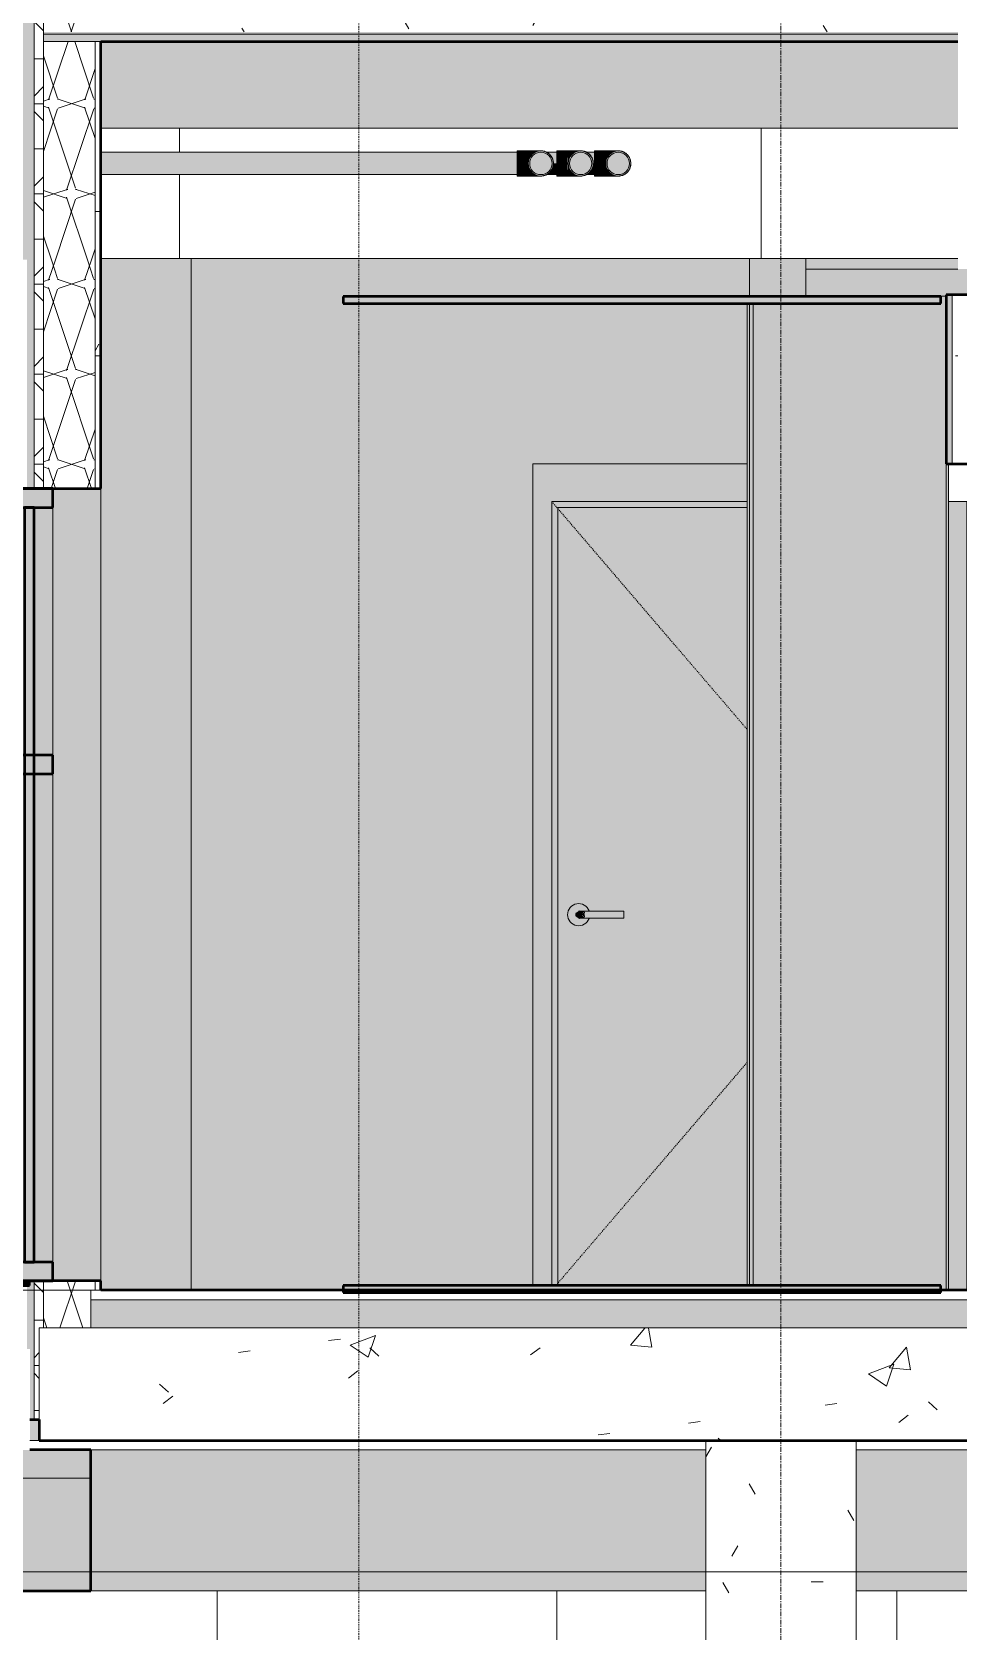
# Model space of a CAD drawing. Header units: inches. Extents: x 1814 to 6957, y -360 to 681.
# Drawn here: x 3401.6 to 3500.2, y -36.3 to 134 of the extents above; entities that cross this region are included whole.
import ezdxf

# ---------------------------------------------------------------- set-up
doc = ezdxf.new("R2010")
doc.units = ezdxf.units.IN
doc.header["$MEASUREMENT"] = 0
for name, pattern in [('Aligning Line 1_8_', [0.25, 0.125, -0.125]), ('Dash 1_16_', [0.125, 0.0625, -0.0625]), ('Dash Dot 3_16_', [0.3125, 0.1875, -0.0625, 0, -0.0625]), ('Grid Line 1_2_', [0.875, 0.5, -0.125, 0.125, -0.125])]:
    doc.linetypes.add(name, pattern=pattern)
for name, color, linetype, lineweight in [('0-1', 7, 'Continuous', 5), ('0-5', 250, 'Continuous', 9), ('A-ANNO-SYMB-1', 150, 'Dash Dot 3_16_', 9), ('A-CLNG-1', 21, 'Continuous', 13), ('A-CLNG-2', 90, 'Continuous', 50), ('A-DOOR-2', 250, 'Dash 1_16_', 9), ('A-DOOR-4', 250, 'Continuous', 9), ('A-DOOR-5', 254, 'Continuous', 13), ('A-DOOR-6', 9, 'Continuous', 13), ('A-DOOR-7', 130, 'Continuous', 20), ('A-DOOR-FRAM', 31, 'Continuous', 9), ('A-DOOR-FRAM-2', 250, 'Continuous', 9), ('A-DOOR-FRAM-3', 9, 'Continuous', 13), ('A-DOOR-FRAM-4', 71, 'Continuous', 9), ('A-DOOR-FRAM-5', 130, 'Continuous', 20), ('A-FLOR', 192, 'Continuous', 13), ('A-FLOR-5', 21, 'Continuous', 13), ('A-FLOR-6', 90, 'Continuous', 50), ('A-FLOR-7', 192, 'Continuous', 5), ('A-FLOR-8', 192, 'Continuous', 50), ('A-FLOR-LEVL-1', 51, 'Grid Line 1_2_', 9), ('A-FLOR-MCUT', 51, 'Continuous', 13), ('A-FLOR-PATT-2', 8, 'Continuous', 9), ('A-GLAZ', 151, 'Continuous', 13), ('A-GLAZ-2', 151, 'Continuous', 50), ('A-WALL', 113, 'Continuous', 13), ('A-WALL-2', 10, 'Continuous', 13), ('A-WALL-3', 7, 'Continuous', 13), ('A-WALL-4', 113, 'Continuous', 5), ('A-WALL-6', 113, 'Continuous', 50), ('A-WALL-PATT-2', 251, 'Continuous', 9), ('A-WALL-PATT-3', 250, 'Continuous', 9), ('A-WALL-PATT-4', 111, 'Continuous', 9), ('G-ANNO-SYMB', 111, 'Aligning Line 1_8_', 9), ('G-ANNO-SYMB-2', 147, 'Aligning Line 1_8_', 9), ('I-WALL-1', 50, 'Continuous', 5), ('I-WALL-2', 10, 'Continuous', 13), ('I-WALL-3', 31, 'Continuous', 5), ('I-WALL-4', 21, 'Continuous', 13), ('I-WALL-5', 8, 'Continuous', 5), ('I-WALL-6', 7, 'Continuous', 13), ('I-WALL-7', 90, 'Continuous', 50), ('P-PIPE-1', 8, 'Continuous', 5), ('P-PIPE-2', 252, 'Continuous', 9), ('P-PIPE-3', 250, 'Continuous', 9), ('P-PIPE-4', 94, 'Continuous', 9), ('S-BEAM-1', 41, 'Continuous', 9), ('S-BEAM-2', 250, 'Continuous', 9), ('S-COLS', 52, 'Continuous', 9), ('S-COLS-1', 251, 'Continuous', 9), ('S-GRID-1', 1, 'Grid Line 1_2_', 9)]:
    doc.layers.add(name, color=color, linetype=linetype, lineweight=lineweight)
pattern_1 = [(0, (3261.815, 68.768), (30.72, 7.68), [1.267, -21.773, 1.267, -21.773, -122.88]), (0, (3261.815, 68.768), (30.72, 7.68), [-46.08, 1.267, -44.813, 1.267, -21.773, -53.76]), (0, (3261.815, 68.768), (30.72, 7.68), [-115.2, 1.267, -14.093, 1.267, -37.133]), (120, (3273.335, 72.608), (-22.01108, 22.7643), [1.267, -21.773, 1.267, -21.773, -122.88]), (120, (3273.335, 72.608), (-22.01108, 22.7643), [-46.08, 1.267, -44.813, 1.267, -21.773, -53.76]), (120, (3273.335, 72.608), (-22.01108, 22.7643), [-115.2, 1.267, -14.093, 1.267, -37.133]), (240, (3277.175, 87.968), (-8.70892, -30.4443), [1.267, -21.773, 1.267, -21.773, -122.88]), (240, (3277.175, 87.968), (-8.70892, -30.4443), [-46.08, 1.267, -44.813, 1.267, -21.773, -53.76]), (240, (3277.175, 87.968), (-8.70892, -30.4443), [-115.2, 1.267, -14.093, 1.267, -37.133])]
pattern_2 = [(0, (3261.815, 68.768), (0, 4.798), []), (315, (3261.815, 68.768), (4.798427, 0), [6.786, -6.786]), (45, (3261.815, 68.768), (4.798427, 0), [6.786, -6.786])]
pattern_3 = [(161.57, (3262.295, 69.248), (-3.839954, -1.54e-05), [0, -27.322, 3.034, 0]), (18.43, (3261.335, 69.248), (-3.839954, 1.54e-05), [0, -27.322, 3.034, 0]), (108.43, (3262.295, 69.248), (1.919622, -9.6005246), [9.106, -21.25]), (71.57, (3261.335, 69.248), (1.919622, 9.6005246), [9.106, -21.25])]
pattern_4 = [(0, (3261.815, 68.768), (15.36, 3.84), [1.267, -10.253, 1.267, -10.253, -61.44]), (0, (3261.815, 68.768), (15.36, 3.84), [-23.04, 1.267, -21.773, 1.267, -10.253, -26.88]), (0, (3261.815, 68.768), (15.36, 3.84), [-57.6, 1.267, -6.413, 1.267, -17.933]), (120, (3267.575, 70.688), (-11.005538, 11.38215), [1.267, -10.253, 1.267, -10.253, -61.44]), (120, (3267.575, 70.688), (-11.005538, 11.38215), [-23.04, 1.267, -21.773, 1.267, -10.253, -26.88]), (120, (3267.575, 70.688), (-11.005538, 11.38215), [-57.6, 1.267, -6.413, 1.267, -17.933]), (240, (3269.495, 78.368), (-4.354462, -15.22215), [1.267, -10.253, 1.267, -10.253, -61.44]), (240, (3269.495, 78.368), (-4.354462, -15.22215), [-23.04, 1.267, -21.773, 1.267, -10.253, -26.88]), (240, (3269.495, 78.368), (-4.354462, -15.22215), [-57.6, 1.267, -6.413, 1.267, -17.933])]
pattern_5 = [(50, (3261.815, 68.768), (27.5427, -2.40992), [2.88, -31.68]), (355, (3261.815, 68.768), (-5.32784, 28.88427), [2.304, -25.344]), (100.451, (3264.11, 68.567), (22.2153, 26.47393), [2.448, -26.924]), (46.184, (3261.815, 76.448), (40.9819, -6.3564), [4.32, -47.52]), (96.636, (3265.23, 75.918), (35.8907, 37.4062), [3.671, -40.386]), (351.184, (3261.815, 76.45), (35.891, 37.4062), [3.456, -38.016]), (21, (3265.655, 74.528), (22.92104, -15.46073), [2.88, -31.68]), (326, (3265.655, 74.528), (9.34353, 27.84574), [2.304, -25.344]), (71.451, (3267.565, 73.24), (32.26477, 12.3844), [2.448, -26.924]), (37.5, (3261.815, 68.768), (0.466855, 12.78271), [1.267, -23.77, 1.267, -24.461, -25.44]), (37.5, (3261.815, 68.768), (0.466855, 12.78271), [-50.765, 1.267, -24.173]), (7.5, (3261.815, 68.768), (10.10159, 15.14509), [1.267, -13.402, 1.267, -23.194, -9.696]), (7.5, (3261.815, 68.768), (10.10159, 15.14509), [-39.13, 1.267, -8.429]), (327.5, (3253.252, 68.768), (20.49916, -0.86578), [1.267, -8.333, 1.267, -28.685, -39.744]), (327.5, (3253.252, 68.768), (20.49916, -0.86578), [-39.552, 1.267, -38.477]), (317.5, (3249.412, 68.768), (22.39478, 3.8443), [1.267, -11.213, 1.267, -18.624, -28.224]), (317.5, (3249.412, 68.768), (22.39478, 3.8443), [-32.371, 1.267, -26.957])]

# ---------------------------------------------------------------- blocks, each defined once
blk = doc.blocks.new('CTR - 2nd Phase_rvt-1-SECTION _ CENTER LOOKING WEST')
at = {"layer": 'A-FLOR-LEVL-1'}
for p, q in [((1814.21, 0), (4168.71, 0)), ((1814.21, -30), (4168.71, -30))]:
    blk.add_line(p, q, dxfattribs=at)
blk = doc.blocks.new('CTR - 1st Phase - Unit Layouts_rvt-1-SECTION _ CENTER LOOKING WEST')
at = {"layer": 'A-WALL-2'}
blk.add_hatch(color=256, dxfattribs=at).paths.add_polyline_path([(3521.77, 0), (3521.77, 108.75), (3500.17, 108.75), (3500.17, 109.87), (3483.97, 109.87), (3483.97, 105.87), (3498.92, 105.87), (3498.92, 106), (3504.92, 106), (3504.92, 0)], flags=0)
at = {"layer": 'A-WALL-3'}
blk.add_line((3500.17, 109.87), (3483.97, 109.87), dxfattribs=at)
blk = doc.blocks.new('HOLLOW METAL - UNIT DOOR-1759293-SECTION _ CENTER LOOKING WEST')
at = {"layer": 'A-DOOR-5'}
h = blk.add_hatch(color=256, dxfattribs=at)
h.paths.add_polyline_path([(3460.47, 39.61), (3460.43, 39.66), (3460.45, 39.62)], flags=0)
h.paths.add_polyline_path([(3459.78, 38.82), (3460.08, 38.86), (3460.37, 38.98), (3460.61, 39.16), (3460.8, 39.41), (3460.85, 39.61), (3460.4, 39.62), (3460.13, 39.62), (3459.77, 39.64), (3459.58, 39.74), (3459.53, 39.88), (3459.54, 40.2), (3459.71, 40.35), (3459.89, 40.39), (3460.22, 40.35), (3460.66, 40.39), (3460.88, 40.39), (3460.8, 40.59), (3460.61, 40.84), (3460.37, 41.02), (3459.95, 41.16), (3459.78, 41.18), (3459.47, 41.14), (3459.19, 41.02), (3458.94, 40.84), (3458.76, 40.59), (3458.64, 40.31), (3458.62, 39.86), (3458.64, 39.69), (3458.76, 39.41), (3458.94, 39.16), (3459.19, 38.98), (3459.47, 38.86)], flags=0)
h.paths.add_polyline_path([(3460.47, 39.8), (3460.43, 40.07), (3460.4, 40), (3460.45, 39.86)], flags=0)
h = blk.add_hatch(color=256, dxfattribs=at)
h.paths.add_polyline_path([(3460.1, 40), (3460.47, 39.66), (3460.44, 39.9), (3460.4, 40), (3460.19, 40)], flags=0)
h.paths.add_polyline_path([(3460.47, 39.61), (3460.09, 40), (3459.52, 40), (3459.58, 39.74), (3459.71, 39.65), (3459.88, 39.61), (3460.22, 39.65), (3460.4, 39.62)], flags=0)
h = blk.add_hatch(color=256, dxfattribs=at)
h.paths.add_polyline_path([(3459.93, 40), (3460.1, 40.01), (3460.4, 40.38), (3460.13, 40.38), (3459.77, 40.36), (3459.58, 40.26), (3459.53, 40.12), (3459.55, 40), (3459.89, 40)], flags=0)
h.paths.add_polyline_path([(3460.22, 40), (3460.41, 40), (3460.47, 40.34), (3460.43, 40.34), (3460.1, 40), (3460.19, 40)], flags=0)
for points in [[(3464.6, 40), (3464.6, 40.39), (3460.47, 40.38), (3460.47, 40), (3464.18, 40)], [(3461.38, 39.61), (3464.6, 39.62), (3464.6, 40), (3460.47, 40), (3460.48, 39.61), (3460.96, 39.61)]]:
    blk.add_hatch(color=256, dxfattribs=at).paths.add_polyline_path(points, flags=0)
at = {"layer": 'A-DOOR-6'}
h = blk.add_hatch(color=256, dxfattribs=at)
h.paths.add_polyline_path([(3457.55, 0.5), (3477.72, 0.5), (3477.72, 83.37), (3457.55, 83.37), (3457.55, 1.69)], flags=0)
h.paths.add_polyline_path([(3459.78, 38.82), (3459.47, 38.86), (3459.19, 38.98), (3458.94, 39.16), (3458.76, 39.41), (3458.62, 39.86), (3458.6, 40), (3458.64, 40.31), (3458.76, 40.59), (3458.94, 40.84), (3459.19, 41.02), (3459.47, 41.14), (3459.78, 41.18), (3460.08, 41.14), (3460.37, 41.02), (3460.61, 40.84), (3460.8, 40.59), (3460.92, 40.39), (3464.6, 40.38), (3464.6, 39.61), (3460.88, 39.61), (3460.8, 39.41), (3460.61, 39.16), (3460.37, 38.98), (3459.95, 38.84)], flags=0)
at = {"layer": 'A-DOOR-FRAM-3'}
for points in [[(3454.94, 0.5), (3456.92, 0.5), (3456.92, 84), (3477.72, 84), (3477.72, 88), (3454.92, 88), (3454.92, 0.5)], [(3457.55, 0.5), (3457.55, 83.37), (3477.72, 83.37), (3477.72, 84), (3456.92, 84), (3456.93, 0.5)]]:
    blk.add_hatch(color=256, dxfattribs=at).paths.add_polyline_path(points, flags=0)
at = {"layer": 'A-DOOR-2'}
for p, q in [((3456.92, 84), (3477.72, 59.73)), ((3477.72, 24.27), (3457.35, 0.5))]:
    blk.add_line(p, q, dxfattribs=at)
at = {"layer": 'A-DOOR-4'}
for p, q in [((3464.6, 40.39), (3460.47, 40.39)), ((3460.47, 39.61), (3464.6, 39.61)), ((3464.6, 40.39), (3464.6, 40)), ((3464.6, 40), (3464.6, 39.61))]:
    blk.add_line(p, q, dxfattribs=at)
at = {"layer": 'A-DOOR-4', "flags": 128}
for points in [[(3460.47, 40.39), (3460.44, 40.39), (3460.42, 40.39), (3460.4, 40.39), (3460.37, 40.39), (3460.35, 40.39), (3460.33, 40.39), (3460.3, 40.39), (3460.28, 40.39), (3460.26, 40.39), (3460.24, 40.39), (3460.22, 40.39), (3460.19, 40.39), (3460.17, 40.39), (3460.15, 40.39), (3460.13, 40.39), (3460.11, 40.39), (3460.1, 40.39), (3460.08, 40.39), (3460.06, 40.39), (3460.04, 40.39), (3460.03, 40.39), (3460.01, 40.39), (3460, 40.39), (3459.98, 40.39), (3459.97, 40.39), (3459.96, 40.39), (3459.95, 40.39), (3459.94, 40.39), (3459.93, 40.39), (3459.92, 40.39), (3459.91, 40.39), (3459.9, 40.39), (3459.9, 40.39), (3459.89, 40.39), (3459.89, 40.39), (3459.88, 40.39), (3459.88, 40.39), (3459.88, 40.39), (3459.88, 40.39)], [(3459.88, 39.61), (3459.88, 39.61), (3459.88, 39.61), (3459.88, 39.61), (3459.88, 39.61), (3459.89, 39.61), (3459.89, 39.61), (3459.9, 39.61), (3459.91, 39.61), (3459.91, 39.61), (3459.92, 39.61), (3459.93, 39.61), (3459.94, 39.61), (3459.95, 39.61), (3459.97, 39.61), (3459.98, 39.61), (3459.99, 39.61), (3460.01, 39.61), (3460.02, 39.61), (3460.04, 39.61), (3460.06, 39.61), (3460.07, 39.61), (3460.09, 39.61), (3460.11, 39.61), (3460.13, 39.61), (3460.15, 39.61), (3460.17, 39.61), (3460.19, 39.61), (3460.21, 39.61), (3460.23, 39.61), (3460.25, 39.61), (3460.28, 39.61), (3460.3, 39.61), (3460.32, 39.61), (3460.34, 39.61), (3460.37, 39.61), (3460.39, 39.61), (3460.41, 39.61), (3460.44, 39.61), (3460.46, 39.61), (3460.47, 39.61)]]:
    blk.add_lwpolyline(points, dxfattribs=at)
at = {"layer": 'A-DOOR-4'}
for centre, radius, start, end in [((3459.78, 40), 1.18, 19.6343, 180), ((3459.78, 40), 1.18, 180, 340.4367), ((3459.88, 40), 0.394, 150, 180), ((3459.88, 40), 0.394, 180, 210), ((3459.88, 40), 0.394, 90, 105), ((3459.88, 40), 0.394, 255, 270)]:
    blk.add_arc(centre, radius, start, end, dxfattribs=at)
at = {"layer": 'A-DOOR-FRAM-2'}
for p, q in [((3477.72, 88), (3454.92, 88)), ((3454.92, 88), (3454.92, 0.5)), ((3456.92, 84), (3477.72, 84)), ((3456.92, 0.5), (3456.92, 84)), ((3457.55, 83.37), (3477.72, 83.37)), ((3457.55, 0.5), (3457.55, 83.37))]:
    blk.add_line(p, q, dxfattribs=at)
blk = doc.blocks.new('Dimension Lumber - 2x10-V13-SECTION _ CENTER LOOKING WEST')
at = {"layer": 'S-BEAM-1'}
blk.add_hatch(color=256, dxfattribs=at).paths.add_polyline_path([(3408.92, 123.75), (3500.17, 123.75), (3500.17, 133), (3408.92, 133), (3408.92, 125.83)], flags=0)
at = {"layer": 'S-BEAM-2'}
blk.add_line((3500.17, 123.75), (3408.92, 123.75), dxfattribs=at)
blk = doc.blocks.new('HOLLOW METAL - UNIT DOOR-V14-SECTION _ CENTER LOOKING WEST')
at = {"layer": 'A-DOOR-FRAM'}
h = blk.add_hatch(dxfattribs=at)
h.set_pattern_fill('FP_21', color=256, style=0, pattern_type=2)
h.set_pattern_definition([(45, (3261.815, 68.768), (-6.36396, 6.36396), [])])
h.paths.add_polyline_path([(3503.17, 0), (3504.92, 0), (3504.92, 84), (3503.17, 84), (3503.17, 15.4)], flags=0)
at = {"layer": 'A-DOOR-FRAM-4'}
for points in [[(3501.11, 0), (3501.11, 84), (3499.17, 84), (3499.17, 0)], [(3503.17, 0), (3503.17, 84), (3502.99, 84), (3502.99, 0)], [(3502.99, 0), (3502.99, 83.37), (3501.11, 83.37), (3501.11, 0)]]:
    blk.add_hatch(color=256, dxfattribs=at).paths.add_polyline_path(points, flags=0)
at = {"layer": 'A-DOOR-7'}
for p, q in [((3503.17, 84), (3503.17, 0)), ((3504.92, 84), (3503.17, 84)), ((3504.92, 0), (3504.92, 84)), ((3503.17, 0), (3504.92, 0))]:
    blk.add_line(p, q, dxfattribs=at)
at = {"layer": 'A-DOOR-FRAM-2'}
for p, q in [((3499.17, 0), (3499.17, 84)), ((3501.11, 0), (3501.11, 83.37)), ((3502.99, 0), (3502.99, 83.37))]:
    blk.add_line(p, q, dxfattribs=at)
at = {"layer": 'A-DOOR-FRAM-5'}
for p, q in [((3504.92, 88), (3499.17, 88)), ((3499.17, 88), (3499.17, 84)), ((3504.92, 84), (3504.92, 88)), ((3499.17, 84), (3501.11, 84)), ((3501.11, 84), (3501.11, 83.37)), ((3502.99, 83.37), (3502.99, 84)), ((3502.99, 84), (3504.92, 84)), ((3501.11, 83.37), (3502.99, 83.37))]:
    blk.add_line(p, q, dxfattribs=at)
blk = doc.blocks.new('Elbow - PVC - Sch 40 - Standard-2079255-SECTION _ CENTER LOOKING WEST')
at = {"layer": 'P-PIPE-2'}
for points in [[(3461.96, 120), (3462.62, 120), (3462.62, 121.34), (3461.47, 121.34), (3461.47, 120)], [(3462.65, 120), (3462.76, 120.49), (3462.85, 120.69), (3463.16, 121.04), (3463.38, 121.19), (3463.55, 121.3), (3463.57, 121.34), (3462.62, 121.3), (3462.64, 120.09)], [(3462.62, 118.66), (3462.62, 120), (3461.47, 120), (3461.47, 118.66)], [(3462.62, 118.66), (3463.41, 118.69), (3463.43, 118.71), (3463.57, 118.73), (3463.24, 118.9), (3462.95, 119.18), (3462.8, 119.41), (3462.7, 119.69), (3462.65, 119.99), (3462.62, 118.97), (3462.62, 118.7)]]:
    blk.add_hatch(color=256, dxfattribs=at).paths.add_polyline_path(points, flags=0)
h = blk.add_hatch(color=256, dxfattribs=at)
h.paths.add_polyline_path([(3464, 118.66), (3464.35, 118.7), (3464.69, 118.85), (3465.04, 119.16), (3465.19, 119.38), (3465.3, 119.69), (3465.34, 120.03), (3465.3, 120.35), (3465.15, 120.69), (3464.84, 121.04), (3464.59, 121.2), (3464.31, 121.3), (3463.89, 121.33), (3463.65, 121.3), (3463.31, 121.15), (3462.96, 120.84), (3462.8, 120.59), (3462.7, 120.31), (3462.66, 119.99), (3462.7, 119.65), (3462.85, 119.31), (3463.16, 118.96), (3463.41, 118.8), (3463.69, 118.7)], flags=0)
h.paths.add_polyline_path([(3464, 118.81), (3463.69, 118.85), (3463.3, 119.05), (3463.1, 119.24), (3462.97, 119.41), (3462.85, 119.69), (3462.82, 120.09), (3462.85, 120.31), (3462.97, 120.59), (3463.16, 120.84), (3463.52, 121.08), (3463.82, 121.16), (3464, 121.19), (3464.31, 121.15), (3464.7, 120.95), (3464.84, 120.84), (3465.03, 120.59), (3465.16, 120.18), (3465.19, 120), (3465.15, 119.69), (3464.95, 119.3), (3464.84, 119.16), (3464.59, 118.97), (3464.18, 118.84), (3464.04, 118.82)], flags=0)
at = {"layer": 'P-PIPE-3'}
for p, q in [((3462.62, 121.34), (3461.47, 121.34)), ((3461.47, 120), (3461.47, 121.34)), ((3461.47, 118.66), (3461.47, 120)), ((3461.47, 118.66), (3462.62, 118.66))]:
    blk.add_line(p, q, dxfattribs=at)
at = {"layer": 'P-PIPE-3', "flags": 128}
for points in [[(3462.62, 121.34), (3462.68, 121.34), (3462.73, 121.34), (3462.79, 121.34), (3462.84, 121.34), (3462.9, 121.34), (3462.95, 121.34), (3463, 121.34), (3463.06, 121.34), (3463.11, 121.34), (3463.16, 121.34), (3463.21, 121.34), (3463.26, 121.34), (3463.31, 121.34), (3463.36, 121.34), (3463.4, 121.34), (3463.45, 121.34), (3463.49, 121.34), (3463.53, 121.34), (3463.57, 121.34), (3463.61, 121.34), (3463.65, 121.34), (3463.68, 121.34), (3463.72, 121.34), (3463.75, 121.34), (3463.78, 121.34), (3463.81, 121.34), (3463.84, 121.34), (3463.86, 121.34), (3463.89, 121.34), (3463.91, 121.34), (3463.93, 121.34), (3463.94, 121.34), (3463.96, 121.34), (3463.97, 121.34), (3463.98, 121.34), (3463.99, 121.34), (3463.99, 121.34), (3464, 121.34), (3464, 121.34)], [(3464, 121.34), (3464.05, 121.34), (3464.11, 121.34), (3464.16, 121.33), (3464.21, 121.33), (3464.27, 121.32), (3464.32, 121.31), (3464.37, 121.29), (3464.42, 121.28), (3464.47, 121.26), (3464.52, 121.24), (3464.57, 121.22), (3464.62, 121.19), (3464.67, 121.17), (3464.71, 121.14), (3464.76, 121.11), (3464.8, 121.08), (3464.85, 121.05), (3464.89, 121.01), (3464.93, 120.97), (3464.96, 120.94), (3465, 120.9), (3465.04, 120.86), (3465.07, 120.81), (3465.1, 120.77), (3465.13, 120.73), (3465.16, 120.68), (3465.19, 120.63), (3465.21, 120.59), (3465.23, 120.54), (3465.25, 120.49), (3465.27, 120.44), (3465.29, 120.39), (3465.3, 120.33), (3465.31, 120.28), (3465.32, 120.23), (3465.33, 120.18), (3465.34, 120.12), (3465.34, 120.07), (3465.34, 120.01), (3465.34, 120)], [(3465.34, 120), (3465.34, 119.95), (3465.34, 119.89), (3465.33, 119.84), (3465.33, 119.79), (3465.32, 119.73), (3465.31, 119.68), (3465.29, 119.63), (3465.28, 119.58), (3465.26, 119.53), (3465.24, 119.48), (3465.22, 119.43), (3465.19, 119.38), (3465.17, 119.33), (3465.14, 119.29), (3465.11, 119.24), (3465.08, 119.2), (3465.05, 119.15), (3465.01, 119.11), (3464.97, 119.07), (3464.94, 119.04), (3464.9, 119), (3464.86, 118.96), (3464.81, 118.93), (3464.77, 118.9), (3464.73, 118.87), (3464.68, 118.84), (3464.63, 118.81), (3464.59, 118.79), (3464.54, 118.77), (3464.49, 118.75), (3464.44, 118.73), (3464.39, 118.71), (3464.33, 118.7), (3464.28, 118.69), (3464.23, 118.68), (3464.18, 118.67), (3464.12, 118.66), (3464.07, 118.66), (3464.01, 118.66), (3464, 118.66)], [(3464, 118.66), (3464, 118.66), (3464, 118.66), (3463.99, 118.66), (3463.98, 118.66), (3463.97, 118.66), (3463.96, 118.66), (3463.95, 118.66), (3463.93, 118.66), (3463.91, 118.66), (3463.89, 118.66), (3463.87, 118.66), (3463.84, 118.66), (3463.82, 118.66), (3463.79, 118.66), (3463.76, 118.66), (3463.73, 118.66), (3463.69, 118.66), (3463.66, 118.66), (3463.62, 118.66), (3463.58, 118.66), (3463.54, 118.66), (3463.5, 118.66), (3463.46, 118.66), (3463.41, 118.66), (3463.37, 118.66), (3463.32, 118.66), (3463.27, 118.66), (3463.22, 118.66), (3463.17, 118.66), (3463.12, 118.66), (3463.07, 118.66), (3463.02, 118.66), (3462.97, 118.66), (3462.91, 118.66), (3462.86, 118.66), (3462.8, 118.66), (3462.75, 118.66), (3462.69, 118.66), (3462.64, 118.66), (3462.62, 118.66)]]:
    blk.add_lwpolyline(points, dxfattribs=at)
at = {"layer": 'P-PIPE-3'}
for start, end in [(360, 180), (180, 360)]:
    blk.add_arc((3464, 120), 1.34, start, end, dxfattribs=at)
blk = doc.blocks.new('CTR - 1st Phase - Common Walls_rvt-1-SECTION _ CENTER LOOKING WEST')
at = {"layer": 'A-CLNG-1'}
blk.add_hatch(color=256, dxfattribs=at).paths.add_polyline_path([(3434.72, 105.07), (3498.33, 105.07), (3498.33, 105.82), (3434.72, 105.82), (3434.72, 105.24)], flags=0)
at = {"layer": 'A-FLOR-5'}
blk.add_hatch(color=256, dxfattribs=at).paths.add_polyline_path([(3483.97, 0), (3498.33, 0), (3498.33, 0.5), (3434.72, 0.5), (3434.72, 0), (3482.72, 0)], flags=0)
at = {"layer": 'A-WALL-PATT-2'}
h = blk.add_hatch(dxfattribs=at)
h.set_pattern_fill('FP_22', color=256, style=0, pattern_type=2)
h.set_pattern_definition([(90, (3819.324, -128), (-36.188, 2e-15), [])])
h.paths.add_polyline_path([(2460.52, -128), (2492.32, -128), (2492.32, -32), (2181.32, -32), (2181.32, -128), (2207.02, -128), (2207.02, -41), (2249.02, -41), (2249.02, -128), (2322.52, -128), (2322.52, -41), (2364.52, -41), (2364.52, -128), (2418.52, -128), (2418.52, -41), (2460.52, -41), (2460.52, -97.13)], flags=0)
h.paths.add_polyline_path([(3146.32, -128), (3146.32, -32), (2835.32, -32), (2835.32, -128), (2861.02, -128), (2861.02, -41), (2903.02, -41), (2903.02, -128), (2970.02, -128), (2970.02, -41), (3012.02, -41), (3012.02, -128), (3079.02, -128), (3079.02, -41), (3121.02, -41), (3121.02, -128), (3126.5, -128)], flags=0)
h.paths.add_polyline_path([(3162.32, -128), (3188.02, -128), (3188.02, -41), (3230.02, -41), (3230.02, -128), (3297.02, -128), (3297.02, -41), (3339.02, -41), (3339.02, -128), (3406.02, -128), (3406.02, -41), (3448.02, -41), (3448.02, -128), (3473.32, -128), (3473.32, -32), (3162.32, -32), (3162.32, -77.02)], flags=0)
h.paths.add_polyline_path([(1947.72, -128), (1982.92, -128), (1982.92, -41), (2024.92, -41), (2024.92, -128), (2098.02, -128), (2098.02, -41), (2140.02, -41), (2140.02, -128), (2165.32, -128), (2165.32, -32), (1943.32, -32), (1943.32, -127.75), (1947.72, -127.75)], flags=0)
h.paths.add_polyline_path([(3801.85, -128), (3819.32, -128), (3819.32, -32), (3489.32, -32), (3489.32, -128), (3515.02, -128), (3515.02, -41), (3557.02, -41), (3557.02, -128), (3617.52, -128), (3617.52, -41), (3659.52, -41), (3659.52, -128), (3738.52, -128), (3738.52, -41), (3780.52, -41), (3780.52, -128)], flags=0)
h.paths.add_polyline_path([(2752.02, -128), (2752.02, -41), (2794.02, -41), (2794.02, -128), (2819.32, -128), (2819.32, -32), (2508.32, -32), (2508.32, -128), (2534.02, -128), (2534.02, -41), (2576.02, -41), (2576.02, -128), (2643.02, -128), (2643.02, -41), (2685.02, -41), (2685.02, -128), (2721.3, -128)], flags=0)
at = {"layer": 'A-WALL-PATT-3'}
h = blk.add_hatch(dxfattribs=at)
h.set_pattern_fill('FP_1', color=256, style=0, pattern_type=2)
h.set_pattern_definition(pattern_1)
h.paths.add_polyline_path([(3500.17, 88), (3500.17, 106), (3499.55, 106), (3499.55, 88)], flags=0)
at = {"layer": 'I-WALL-1'}
for points in [[(3412.52, 0), (3418.52, 0), (3418.52, 109.87), (3412.52, 109.87), (3412.52, 3.39)], [(3434.72, 0), (3434.72, 0.5), (3454.92, 0.5), (3454.92, 88), (3477.72, 88), (3477.7, 105.07), (3434.72, 105.07), (3434.72, 105.82), (3477.72, 105.82), (3477.72, 105.87), (3477.97, 105.87), (3477.97, 109.87), (3418.52, 109.87), (3418.52, 0), (3430.41, 0)]]:
    blk.add_hatch(color=256, dxfattribs=at).paths.add_polyline_path(points, flags=0)
at = {"layer": 'I-WALL-2'}
blk.add_hatch(color=256, dxfattribs=at).paths.add_polyline_path([(3412.52, 0), (3412.52, 109.87), (3408.92, 109.87), (3408.92, 0)], flags=0)
at = {"layer": 'I-WALL-3'}
h = blk.add_hatch(color=256, dxfattribs=at)
h.paths.add_polyline_path([(3478, 0.5), (3483.97, 0.5), (3483.97, 105.07), (3477.97, 105.07), (3477.97, 0.5)], flags=0)
h.paths.add_polyline_path([(3483.97, 105.82), (3483.97, 109.87), (3477.97, 109.87), (3477.97, 105.82), (3483.97, 105.82)], flags=0)
h = blk.add_hatch(color=256, dxfattribs=at)
h.paths.add_polyline_path([(3477.72, 0.5), (3477.97, 0.5), (3477.97, 105.07), (3477.72, 105.07), (3477.72, 13.58)], flags=0)
h.paths.add_polyline_path([(3477.72, 105.82), (3477.97, 105.82), (3477.97, 105.87), (3477.72, 105.87)], flags=0)
blk.add_hatch(color=256, dxfattribs=at).paths.add_polyline_path([(3498.92, 88), (3499.55, 88), (3499.55, 106), (3498.92, 106), (3498.92, 88.27)], flags=0)
at = {"layer": 'I-WALL-4'}
blk.add_hatch(color=256, dxfattribs=at).paths.add_polyline_path([(3498.92, 0), (3498.92, 105.87), (3483.97, 105.87), (3483.98, 105.82), (3498.33, 105.82), (3498.33, 105.07), (3483.97, 105.07), (3483.97, 0.5), (3498.33, 0.5), (3498.33, 0)], flags=0)
at = {"layer": 'I-WALL-5'}
blk.add_hatch(color=256, dxfattribs=at).paths.add_polyline_path([(3498.92, 0), (3499.17, 0), (3499.17, 88), (3498.92, 88), (3498.92, 22.67)], flags=0)
at = {"layer": 'P-PIPE-1'}
for points in [[(3435.68, 120), (3453.23, 120), (3453.23, 121.19), (3408.92, 121.15), (3408.92, 120), (3430.41, 120)], [(3408.92, 118.81), (3453.23, 118.85), (3453.23, 120), (3408.92, 120), (3408.92, 118.81)], [(3456.37, 118.81), (3457.47, 118.85), (3457.44, 120), (3457.1, 120), (3457.01, 119.55), (3456.9, 119.31), (3456.6, 118.96), (3456.37, 118.81)], [(3460.62, 118.81), (3461.47, 118.85), (3461.47, 120), (3461.34, 120), (3461.26, 119.55), (3461.15, 119.31), (3460.84, 118.96), (3460.62, 118.81)]]:
    blk.add_hatch(color=256, dxfattribs=at).paths.add_polyline_path(points, flags=0)
h = blk.add_hatch(color=256, dxfattribs=at)
h.paths.add_polyline_path([(3454.38, 120), (3454.4, 120), (3454.38, 120.09)], flags=0)
h.paths.add_polyline_path([(3454.4, 120), (3454.41, 120), (3454.41, 120.06)], flags=0)
h.paths.add_polyline_path([(3457.44, 120), (3457.47, 120.04), (3457.47, 121.19), (3456.45, 121.15), (3456.79, 120.84), (3456.95, 120.59), (3457.06, 120.31), (3457.1, 120)], flags=0)
h.paths.add_polyline_path([(3454.73, 120.89), (3454.98, 121.13), (3454.73, 120.89)], flags=0)
h = blk.add_hatch(color=256, dxfattribs=at)
h.paths.add_polyline_path([(3458.65, 120), (3458.66, 120), (3458.66, 120.06)], flags=0)
h.paths.add_polyline_path([(3461.34, 120), (3461.47, 120), (3461.47, 121.19), (3460.69, 121.15), (3461.04, 120.84), (3461.2, 120.59), (3461.3, 120.31), (3461.33, 120.09)], flags=0)
h.paths.add_polyline_path([(3458.97, 120.89), (3459.22, 121.13), (3458.97, 120.89)], flags=0)
at = {"layer": 'P-PIPE-2'}
for points in [[(3455.76, 118.81), (3456.07, 118.85), (3456.43, 119.03), (3456.68, 119.27), (3456.79, 119.41), (3456.92, 119.82), (3456.93, 120.09), (3456.88, 120.36), (3456.71, 120.7), (3456.6, 120.84), (3456.35, 121.03), (3455.94, 121.16), (3455.71, 121.18), (3455.36, 121.11), (3455.09, 120.97), (3454.92, 120.84), (3454.73, 120.59), (3454.61, 120.31), (3454.59, 119.87), (3454.61, 119.69), (3454.73, 119.41), (3454.92, 119.16), (3455.16, 118.97), (3455.45, 118.85), (3455.76, 118.81)], [(3460, 118.81), (3460.31, 118.85), (3460.67, 119.03), (3460.92, 119.27), (3461.03, 119.41), (3461.16, 119.82), (3461.18, 120.09), (3461.12, 120.36), (3460.95, 120.7), (3460.84, 120.84), (3460.59, 121.03), (3460.18, 121.16), (3459.95, 121.18), (3459.6, 121.11), (3459.33, 120.97), (3459.16, 120.84), (3458.97, 120.59), (3458.85, 120.31), (3458.83, 119.87), (3458.85, 119.69), (3458.97, 119.41), (3459.16, 119.16), (3459.41, 118.97), (3459.69, 118.85), (3460, 118.81)], [(3464, 118.81), (3464.31, 118.85), (3464.67, 119.03), (3464.92, 119.27), (3465.03, 119.41), (3465.16, 119.82), (3465.19, 120), (3465.12, 120.36), (3464.95, 120.7), (3464.84, 120.84), (3464.59, 121.03), (3464.18, 121.16), (3463.96, 121.18), (3463.6, 121.11), (3463.33, 120.97), (3463.16, 120.84), (3462.97, 120.59), (3462.85, 120.31), (3462.83, 119.87), (3462.85, 119.69), (3462.97, 119.41), (3463.16, 119.16), (3463.41, 118.97), (3463.69, 118.85)]]:
    blk.add_hatch(color=256, dxfattribs=at).paths.add_polyline_path(points, flags=0)
at = {"layer": 'A-CLNG-2'}
for p, q in [((3498.33, 105.82), (3434.72, 105.82)), ((3434.72, 105.82), (3434.72, 105.07)), ((3498.33, 105.07), (3498.33, 105.82)), ((3434.72, 105.07), (3498.33, 105.07))]:
    blk.add_line(p, q, dxfattribs=at)
at = {"layer": 'A-FLOR-6'}
for p, q in [((3498.33, 0.5), (3434.72, 0.5)), ((3434.72, 0.5), (3434.72, -0.25)), ((3498.33, -0.25), (3498.33, 0.5)), ((3434.72, -0.25), (3498.33, -0.25))]:
    blk.add_line(p, q, dxfattribs=at)
at = {"layer": 'A-FLOR-LEVL-1'}
for p, q in [((1814.21, 0), (4168.71, 0)), ((1814.21, -30), (4168.71, -30))]:
    blk.add_line(p, q, dxfattribs=at)
at = {"layer": 'A-WALL-3'}
blk.add_line((3499.55, 88), (3499.55, 106), dxfattribs=at)
at = {"layer": 'G-ANNO-SYMB-2'}
blk.add_line((1910.88, 0), (4071.99, 0), dxfattribs=at)
at = {"layer": 'I-WALL-6'}
for p, q in [((3412.52, 109.87), (3408.92, 109.87)), ((3412.52, 109.87), (3418.52, 109.87)), ((3477.97, 109.87), (3418.52, 109.87)), ((3418.52, 109.87), (3418.52, 0)), ((3477.97, 105.82), (3477.97, 109.87)), ((3477.97, 109.87), (3483.97, 109.87)), ((3483.97, 109.87), (3483.97, 105.87)), ((3477.72, 105.82), (3477.72, 105.87)), ((3477.72, 105.87), (3478.35, 105.87)), ((3478.35, 105.87), (3478.35, 105.82)), ((3498.92, 105.87), (3483.97, 105.87)), ((3477.72, 0.5), (3477.72, 105.07)), ((3477.97, 0.5), (3477.97, 105.07)), ((3478.35, 105.07), (3478.35, 0.5)), ((3498.92, 0), (3498.92, 88))]:
    blk.add_line(p, q, dxfattribs=at)
at = {"layer": 'I-WALL-7'}
for p, q in [((3504.92, 106), (3498.92, 106)), ((3498.92, 106), (3498.92, 88)), ((3498.92, 88), (3504.92, 88))]:
    blk.add_line(p, q, dxfattribs=at)
at = {"layer": 'P-PIPE-3'}
for p, q in [((3453.23, 121.19), (3408.92, 121.19)), ((3457.47, 121.19), (3456.37, 121.19)), ((3461.47, 121.19), (3460.62, 121.19)), ((3408.92, 118.81), (3453.23, 118.81)), ((3456.37, 118.81), (3457.47, 118.81)), ((3460.62, 118.81), (3461.47, 118.81))]:
    blk.add_line(p, q, dxfattribs=at)
at = {"layer": 'P-PIPE-4'}
for centre, start, end in [((3455.76, 120), 0, 180), ((3460, 120), 0, 180), ((3464, 120), 0, 180), ((3455.76, 120), 180, 0), ((3460, 120), 180, 0), ((3464, 120), 180, 0)]:
    blk.add_arc(centre, 1.19, start, end, dxfattribs=at)
at = {"layer": '0-5'}
for name, p in [('Dimension Lumber - 2x10-V13-SECTION _ CENTER LOOKING WEST', (0, 0)), ('Elbow - PVC - Sch 40 - Standard-2079255-SECTION _ CENTER LOOKING WEST', (-8.24, 0)), ('Elbow - PVC - Sch 40 - Standard-2079255-SECTION _ CENTER LOOKING WEST', (-4, 0)), ('Elbow - PVC - Sch 40 - Standard-2079255-SECTION _ CENTER LOOKING WEST', (0, 0)), ('HOLLOW METAL - UNIT DOOR-1759293-SECTION _ CENTER LOOKING WEST', (0, 0)), ('HOLLOW METAL - UNIT DOOR-V14-SECTION _ CENTER LOOKING WEST', (0, 0))]:
    blk.add_blockref(name, p, dxfattribs=at)
blk = doc.blocks.new('CTR - 1st Phase -Stairs _ Elevators_rvt-1-SECTION _ CENTER LOOKING WEST')
at = {"layer": 'A-FLOR-LEVL-1'}
for p, q in [((1814.21, 0), (4168.71, 0)), ((1814.21, -30), (4168.71, -30))]:
    blk.add_line(p, q, dxfattribs=at)
blk = doc.blocks.new('Concrete-Rectangular-Column - ONE-1856735-SECTION _ CENTER LOOKING WEST')
at = {"layer": 'S-COLS-1'}
h = blk.add_hatch(dxfattribs=at)
h.set_pattern_fill('FP_1', color=256, style=0, pattern_type=2)
h.set_pattern_definition(pattern_1)
h.paths.add_polyline_path([(3489.32, -128), (3489.32, -16), (3473.32, -16), (3473.32, -128)], flags=0)
at = {"layer": 'S-COLS'}
for p, q in [((3473.32, -128), (3473.32, -16)), ((3489.32, -16), (3489.32, -128))]:
    blk.add_line(p, q, dxfattribs=at)
blk = doc.blocks.new('_THE_ WINDOW _ DOOR - Window - 1st Floor-2113398-SECTION _ CENTER LOOKING WEST')
at = {"layer": 'A-GLAZ'}
h = blk.add_hatch(color=256, dxfattribs=at)
h.paths.add_polyline_path([(3399.8, 1), (3403.8, 1), (3403.8, 3), (3399.8, 3)], flags=0)
h.paths.add_polyline_path([(3399.8, 83.37), (3403.8, 83.37), (3403.8, 85.37), (3399.8, 85.37)], flags=0)
h = blk.add_hatch(color=256, dxfattribs=at)
h.paths.add_polyline_path([(3400.8, 3), (3400.8, 55), (3399.8, 55), (3399.8, 3), (3400.3, 3)], flags=0)
h.paths.add_polyline_path([(3403.8, 3), (3403.8, 55), (3401.8, 55), (3401.8, 3)], flags=0)
h.paths.add_polyline_path([(3403.8, 57), (3403.8, 83.37), (3401.8, 83.37), (3401.8, 57)], flags=0)
h.paths.add_polyline_path([(3400.3, 57), (3400.8, 57), (3400.8, 83.37), (3399.8, 83.37), (3399.8, 57)], flags=0)
for points in [[(3401.8, 3), (3401.8, 83.37), (3400.8, 83.37), (3400.8, 3), (3401.48, 3)], [(3401.3, 0.5), (3401.3, 1), (3400.3, 1), (3400.3, 0.5), (3401.05, 0.5)]]:
    blk.add_hatch(color=256, dxfattribs=at).paths.add_polyline_path(points, flags=0)
h = blk.add_hatch(color=256, dxfattribs=at)
h.paths.add_polyline_path([(3401.8, 55), (3403.8, 55), (3403.8, 57), (3401.8, 57)], flags=0)
h.paths.add_polyline_path([(3400.8, 55), (3400.8, 57), (3399.8, 57), (3399.8, 55), (3400.66, 55)], flags=0)
for p, q in [((3399.8, 57), (3399.8, 83.37)), ((3403.8, 83.37), (3403.8, 57)), ((3399.8, 3), (3399.8, 55)), ((3403.8, 55), (3403.8, 3))]:
    blk.add_line(p, q, dxfattribs=at)
at = {"layer": 'A-GLAZ-2'}
for p, q in [((3403.8, 85.37), (3399.8, 85.37)), ((3399.8, 85.37), (3399.8, 83.37)), ((3403.8, 83.37), (3403.8, 85.37)), ((3399.8, 83.37), (3403.8, 83.37)), ((3400.8, 83.37), (3400.8, 3)), ((3401.8, 83.37), (3400.8, 83.37)), ((3401.8, 3), (3401.8, 83.37)), ((3403.8, 57), (3399.8, 57)), ((3399.8, 57), (3399.8, 55)), ((3403.8, 55), (3403.8, 57)), ((3399.8, 55), (3403.8, 55)), ((3403.8, 3), (3399.8, 3)), ((3399.8, 3), (3399.8, 1)), ((3400.8, 3), (3401.8, 3)), ((3403.8, 1), (3403.8, 3)), ((3399.8, 1), (3403.8, 1)), ((3401.3, 1), (3400.3, 1)), ((3400.3, 1), (3400.3, 0.5)), ((3400.3, 0.5), (3401.3, 0.5)), ((3401.3, 0.5), (3401.3, 1))]:
    blk.add_line(p, q, dxfattribs=at)

msp = doc.modelspace()

# ---------------------------------------------------------------- hatches: boundary and pattern name
at = {"layer": 'A-FLOR'}
msp.add_hatch(color=256, dxfattribs=at).paths.add_polyline_path([(3437.26, 133), (3500.17, 133), (3500.17, 133.75), (3402.8, 133.75), (3402.83, 133), (3432.26, 133)], flags=0)
at = {"layer": 'A-FLOR-7'}
for points in [[(3500.17, 133.75), (3500.17, 134), (3402.8, 134), (3402.82, 133.75), (3497.94, 133.75)], [(3401.36, -16), (3402.36, -16), (3402.36, -13.75), (3401.36, -13.75), (3401.36, -15.52)]]:
    msp.add_hatch(color=256, dxfattribs=at).paths.add_polyline_path(points, flags=0)
h = msp.add_hatch(color=256, dxfattribs=at)
h.paths.add_polyline_path([(3561.58, -32), (3819.32, -32), (3819.32, -17), (3489.32, -17), (3489.32, -32), (3531.71, -32)], flags=0)
h.paths.add_polyline_path([(3407.86, -32), (3473.32, -32), (3473.32, -17), (3407.86, -17), (3407.86, -26.75)], flags=0)
at = {"layer": 'A-FLOR-PATT-2'}
h = msp.add_hatch(dxfattribs=at)
h.set_pattern_fill('FP_1', color=256, style=0, pattern_type=2)
h.set_pattern_definition(pattern_1)
h.paths.add_polyline_path([(3498.81, 134), (3500.17, 134), (3500.17, 136), (3408.3, 136), (3408.3, 134), (3497.94, 134)], flags=0)
h = msp.add_hatch(dxfattribs=at)
h.set_pattern_fill('FP_2', color=256, style=0, pattern_type=2)
h.set_pattern_definition(pattern_4)
h.paths.add_polyline_path([(3818.73, -4), (3822.82, -4), (3822.82, -1), (3407.86, -1), (3407.86, -4), (3814.06, -4)], flags=0)
h = msp.add_hatch(dxfattribs=at)
h.set_pattern_fill('FP_34', color=256, style=0, pattern_type=2)
h.set_pattern_definition(pattern_5)
h.paths.add_polyline_path([(3531.71, -16), (3823.32, -16), (3823.32, -4), (3402.36, -4.03), (3402.36, -16), (3497.94, -16)], flags=0)
h = msp.add_hatch(dxfattribs=at)
h.set_pattern_fill('FP_2', color=256, style=0, pattern_type=2)
h.set_pattern_definition(pattern_4)
h.paths.add_polyline_path([(2670.65, -20), (3407.86, -20), (3407.86, -17), (1942.95, -17), (1939.32, -20), (2653.76, -20)], flags=0)
h = msp.add_hatch(dxfattribs=at)
h.set_pattern_fill('FP_34', color=256, style=0, pattern_type=2)
h.set_pattern_definition(pattern_5)
h.paths.add_polyline_path([(1939.32, -32), (3407.86, -32), (3407.86, -20), (1939.32, -20), (1939.32, -23.18)], flags=0)
at = {"layer": 'A-WALL-4'}
for points in [[(3401.05, 109.75), (3401.8, 109.75), (3401.8, 230.12), (3400.3, 230.12), (3400.3, 109.75), (3400.86, 109.75)], [(3403.8, 1), (3408.92, 1), (3408.92, 85.37), (3403.8, 85.37), (3403.8, 3)]]:
    msp.add_hatch(color=256, dxfattribs=at).paths.add_polyline_path(points, flags=0)
h = msp.add_hatch(color=256, dxfattribs=at)
h.paths.add_polyline_path([(3401.8, -13.75), (3401.8, 1), (3401.3, 1), (3401.3, 0.5), (3401.05, 0.5), (3401.05, -6.25), (3401.36, -6.26), (3401.36, -13.75)], flags=0)
h.paths.add_polyline_path([(3401.3, 85.37), (3401.8, 85.37), (3401.8, 109.75), (3401.05, 109.75), (3401.05, 85.37)], flags=0)
at = {"layer": 'A-WALL-PATT-4'}
h = msp.add_hatch(dxfattribs=at)
h.set_pattern_fill('FP_3', color=256, style=0, pattern_type=2)
h.set_pattern_definition(pattern_2)
h.paths.add_polyline_path([(3401.8, 109.75), (3402.8, 109.75), (3402.8, 230.12), (3401.8, 230.12), (3401.8, 109.87)], flags=0)
h = msp.add_hatch(dxfattribs=at)
h.set_pattern_fill('FP_5', color=256, style=0, pattern_type=2)
h.set_pattern_definition(pattern_3)
h.paths.add_polyline_path([(3408.3, 109.75), (3408.3, 133), (3402.8, 133), (3402.8, 109.75), (3405.08, 109.75)], flags=0)
h.paths.add_polyline_path([(3402.81, 134), (3408.3, 134), (3408.3, 230.12), (3402.8, 230.12), (3402.8, 134)], flags=0)
h = msp.add_hatch(dxfattribs=at)
h.set_pattern_fill('FP_1', color=256, style=0, pattern_type=2)
h.set_pattern_definition(pattern_1)
h.paths.add_polyline_path([(3408.3, 109.75), (3408.92, 109.75), (3408.92, 133), (3408.3, 133), (3408.3, 109.87)], flags=0)
h.paths.add_polyline_path([(3408.92, 136), (3408.92, 230.12), (3408.3, 230.12), (3408.3, 136)], flags=0)
h = msp.add_hatch(dxfattribs=at)
h.set_pattern_fill('FP_3', color=256, style=0, pattern_type=2)
h.set_pattern_definition(pattern_2)
h.paths.add_polyline_path([(3401.97, -13.75), (3402.36, -13.75), (3402.36, -4), (3402.8, -3.98), (3402.8, 1), (3401.8, 1), (3401.8, -13.75)], flags=0)
h.paths.add_polyline_path([(3402.8, 85.37), (3402.8, 109.75), (3401.8, 109.75), (3401.8, 85.37)], flags=0)
h = msp.add_hatch(dxfattribs=at)
h.set_pattern_fill('FP_5', color=256, style=0, pattern_type=2)
h.set_pattern_definition(pattern_3)
h.paths.add_polyline_path([(3407.86, -4), (3407.86, 0), (3408.3, 0), (3408.3, 1), (3402.8, 1), (3402.8, -4), (3405.08, -4)], flags=0)
h.paths.add_polyline_path([(3402.8, 85.37), (3408.3, 85.37), (3408.3, 109.75), (3402.8, 109.75), (3402.8, 91.44)], flags=0)
h = msp.add_hatch(dxfattribs=at)
h.set_pattern_fill('FP_1', color=256, style=0, pattern_type=2)
h.set_pattern_definition(pattern_1)
h.paths.add_polyline_path([(3408.3, 0), (3408.92, 0), (3408.92, 1), (3408.3, 1)], flags=0)
h.paths.add_polyline_path([(3408.3, 85.37), (3408.92, 85.37), (3408.92, 109.75), (3408.3, 109.75), (3408.3, 91.44)], flags=0)

# ---------------------------------------------------------------- linework, layer by layer
at = {"layer": 'A-ANNO-SYMB-1'}
msp.add_line((3436.38, -147.84), (3436.38, 427.73), dxfattribs=at)
at = {"layer": 'A-FLOR'}
for p, q in [((3417.27, 123.75), (3417.27, 121.19)), ((3479.22, 123.75), (3479.22, 109.87)), ((3417.27, 118.81), (3417.27, 109.87)), ((3500.17, 108.75), (3483.97, 108.75)), ((3402.36, -16), (3401.36, -16)), ((3407.86, -17), (3473.32, -17)), ((3489.32, -17), (3819.32, -17)), ((3473.32, -32), (3407.86, -32)), ((3819.32, -32), (3489.32, -32))]:
    msp.add_line(p, q, dxfattribs=at)
at = {"layer": 'A-FLOR-8'}
for p, q in [((3408.92, 133), (3500.17, 133)), ((3822.2, 0), (3408.92, 0)), ((3402.36, -13.75), (3402.36, -16)), ((3407.86, -17), (3401.36, -17)), ((3402.36, -16), (3819.32, -16)), ((3407.86, -32), (3407.86, -17)), ((1939.32, -32), (3407.86, -32))]:
    msp.add_line(p, q, dxfattribs=at)
at = {"layer": 'A-FLOR-LEVL-1'}
for p, q in [((1814.96, 0), (4167.96, 0)), ((1814.96, -30), (4167.96, -30))]:
    msp.add_line(p, q, dxfattribs=at)
at = {"layer": 'A-FLOR-MCUT'}
for p, q in [((3500.17, 133.75), (3402.8, 133.75)), ((3822.82, -1), (3407.86, -1)), ((3822.82, -4), (3402.36, -4)), ((3407.86, -20), (1939.32, -20))]:
    msp.add_line(p, q, dxfattribs=at)
at = {"layer": 'A-WALL'}
for p, q in [((3401.8, 230.12), (3401.8, 85.37)), ((3402.8, 230.12), (3402.8, 85.37)), ((3408.92, 133), (3402.8, 133)), ((3408.3, 133), (3408.3, 85.37)), ((3408.92, 85.37), (3408.92, 1)), ((3401.8, 1), (3401.8, -13.75)), ((3402.8, 1), (3402.8, -4)), ((3408.3, 1), (3408.3, 0)), ((3407.86, -4), (3407.86, 0)), ((3407.86, 0), (3408.92, 0)), ((3402.36, -13.75), (3402.36, -4))]:
    msp.add_line(p, q, dxfattribs=at)
at = {"layer": 'A-WALL-6'}
for p, q in [((3408.92, 85.37), (3408.92, 133)), ((3400.3, 85.37), (3408.92, 85.37)), ((3408.92, 1), (3401.3, 1)), ((3408.92, 0), (3408.92, 1)), ((3401.36, -13.75), (3402.36, -13.75))]:
    msp.add_line(p, q, dxfattribs=at)
at = {"layer": 'G-ANNO-SYMB'}
msp.add_line((1910.88, 0), (4071.99, 0), dxfattribs=at)
at = {"layer": 'S-GRID-1'}
msp.add_line((3481.32, -159.84), (3481.32, 470.5), dxfattribs=at)

# ---------------------------------------------------------------- block references
at = {"layer": '0-1'}
for name in ['CTR - 2nd Phase_rvt-1-SECTION _ CENTER LOOKING WEST', 'CTR - 1st Phase - Common Walls_rvt-1-SECTION _ CENTER LOOKING WEST', 'CTR - 1st Phase -Stairs _ Elevators_rvt-1-SECTION _ CENTER LOOKING WEST', 'CTR - 1st Phase - Unit Layouts_rvt-1-SECTION _ CENTER LOOKING WEST']:
    msp.add_blockref(name, (0, 0), dxfattribs=at)
at = {"layer": 'A-GLAZ'}
msp.add_blockref('_THE_ WINDOW _ DOOR - Window - 1st Floor-2113398-SECTION _ CENTER LOOKING WEST', (0, 0), dxfattribs=at)
at = {"layer": 'S-COLS'}
msp.add_blockref('Concrete-Rectangular-Column - ONE-1856735-SECTION _ CENTER LOOKING WEST', (0, 0), dxfattribs=at)

doc.saveas('drawing.dxf')
